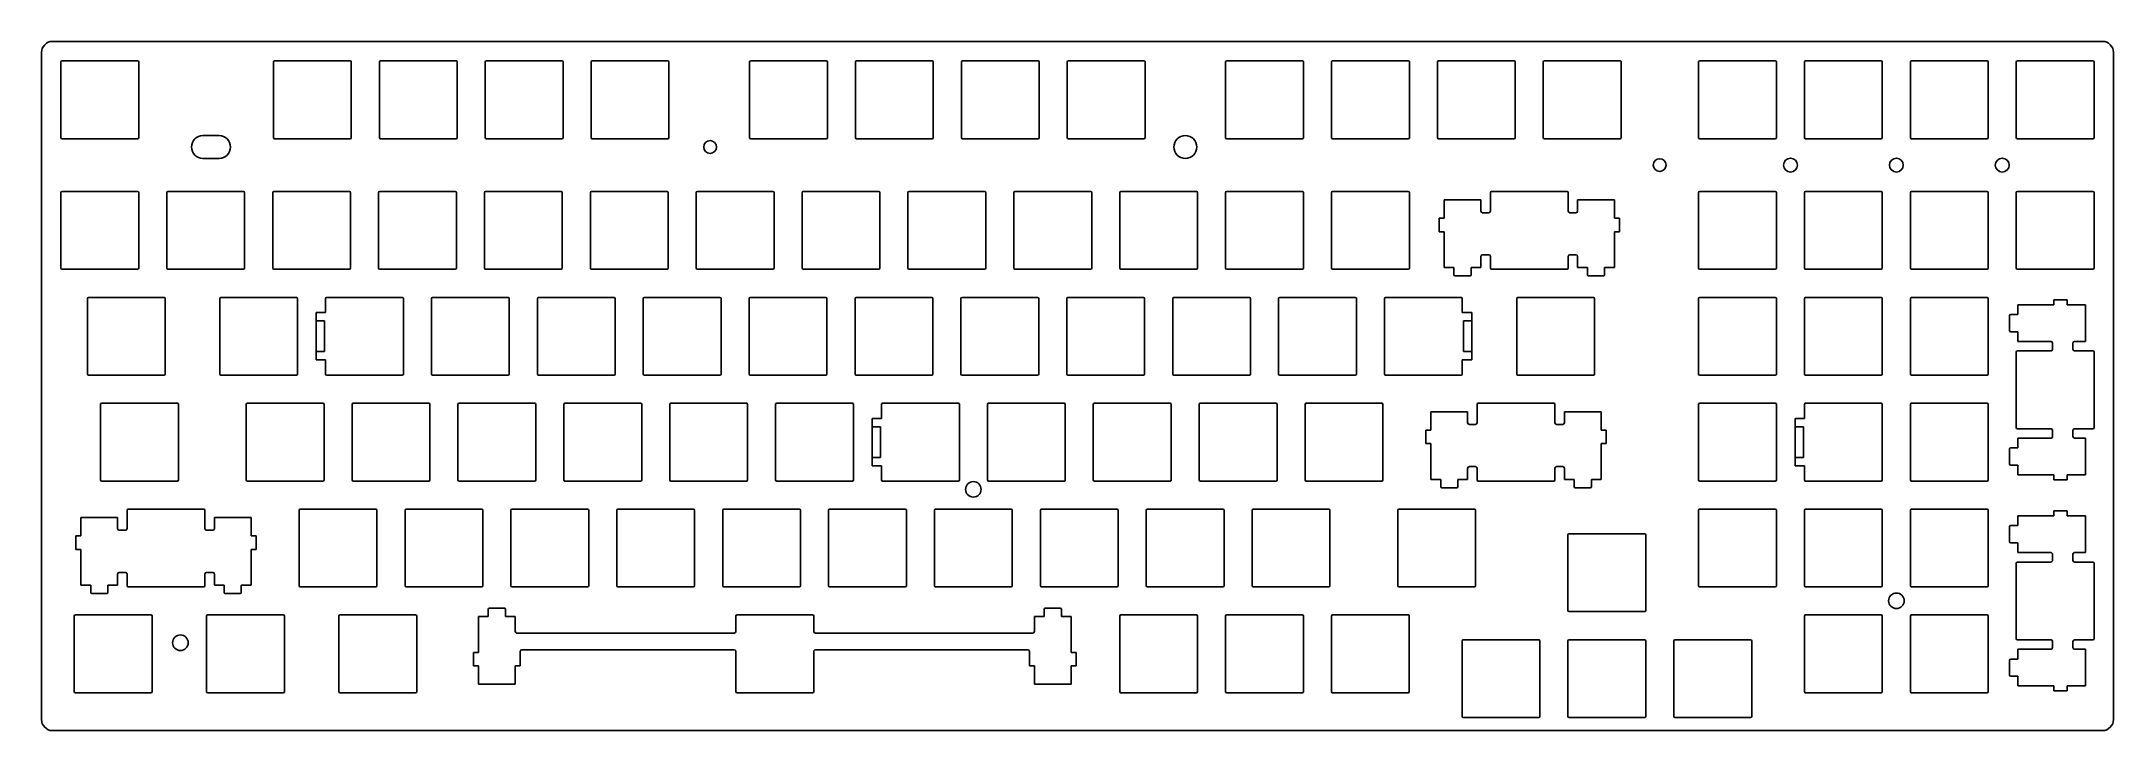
# Model space of a CAD drawing. Header units: millimetres. Extents: x 513 to 886, y 121 to 245.
import ezdxf

# ---------------------------------------------------------------- set-up
doc = ezdxf.new("R2010")
doc.units = ezdxf.units.MM

msp = doc.modelspace()

# ---------------------------------------------------------------- linework, layer by layer
at = {"color": 7, "linetype": 'Continuous'}
for p, q in [((513.24, 122.99), (513.24, 242.99)), ((884.03, 244.99), (515.24, 244.99)), ((886.03, 122.99), (886.03, 242.99)), ((516.74, 227.69), (516.74, 241.29)), ((516.94, 241.49), (530.54, 241.49)), ((530.74, 241.29), (530.74, 227.69)), ((554.99, 227.69), (554.99, 241.29)), ((555.19, 241.49), (568.79, 241.49)), ((568.99, 241.29), (568.99, 227.69)), ((574.04, 227.69), (574.04, 241.29)), ((574.24, 241.49), (587.84, 241.49)), ((588.04, 241.29), (588.04, 227.69)), ((593.09, 227.69), (593.09, 241.29)), ((593.29, 241.49), (606.89, 241.49)), ((607.09, 241.29), (607.09, 227.69)), ((612.14, 227.69), (612.14, 241.29)), ((612.34, 241.49), (625.94, 241.49)), ((626.14, 241.29), (626.14, 227.69)), ((640.64, 227.69), (640.64, 241.29)), ((640.84, 241.49), (654.44, 241.49)), ((654.64, 241.29), (654.64, 227.69)), ((659.69, 227.69), (659.69, 241.29)), ((659.89, 241.49), (673.49, 241.49)), ((673.69, 241.29), (673.69, 227.69)), ((678.74, 227.69), (678.74, 241.29)), ((678.94, 241.49), (692.54, 241.49)), ((692.74, 241.29), (692.74, 227.69)), ((697.79, 227.69), (697.79, 241.29)), ((697.99, 241.49), (711.59, 241.49)), ((711.79, 241.29), (711.79, 227.69)), ((726.29, 227.69), (726.29, 241.29)), ((726.49, 241.49), (740.09, 241.49)), ((740.29, 241.29), (740.29, 227.69)), ((745.34, 227.69), (745.34, 241.29)), ((745.54, 241.49), (759.14, 241.49)), ((759.34, 241.29), (759.34, 227.69)), ((764.39, 227.69), (764.39, 241.29)), ((764.59, 241.49), (778.19, 241.49)), ((778.39, 241.29), (778.39, 227.69)), ((783.44, 227.69), (783.44, 241.29)), ((783.64, 241.49), (797.24, 241.49)), ((797.44, 241.29), (797.44, 227.69)), ((811.38, 227.69), (811.38, 241.29)), ((811.58, 241.49), (825.18, 241.49)), ((825.38, 241.29), (825.38, 227.69)), ((830.43, 227.69), (830.43, 241.29)), ((830.63, 241.49), (844.23, 241.49)), ((844.43, 241.29), (844.43, 227.69)), ((849.48, 227.69), (849.48, 241.29)), ((849.68, 241.49), (863.28, 241.49)), ((863.48, 241.29), (863.48, 227.69)), ((868.53, 227.69), (868.53, 241.29)), ((868.73, 241.49), (882.33, 241.49)), ((882.53, 241.29), (882.53, 227.69)), ((530.54, 227.49), (516.94, 227.49)), ((542.29, 228.04), (545.19, 228.04)), ((568.79, 227.49), (555.19, 227.49)), ((587.84, 227.49), (574.24, 227.49)), ((606.89, 227.49), (593.29, 227.49)), ((625.94, 227.49), (612.34, 227.49)), ((654.44, 227.49), (640.84, 227.49)), ((673.49, 227.49), (659.89, 227.49)), ((692.54, 227.49), (678.94, 227.49)), ((711.59, 227.49), (697.99, 227.49)), ((740.09, 227.49), (726.49, 227.49)), ((759.14, 227.49), (745.54, 227.49)), ((778.19, 227.49), (764.59, 227.49)), ((797.24, 227.49), (783.64, 227.49)), ((825.18, 227.49), (811.58, 227.49)), ((844.23, 227.49), (830.63, 227.49)), ((863.28, 227.49), (849.68, 227.49)), ((882.33, 227.49), (868.73, 227.49)), ((545.19, 223.94), (542.29, 223.94)), ((516.74, 204.19), (516.74, 217.79)), ((516.94, 217.99), (530.54, 217.99)), ((530.74, 217.79), (530.74, 204.19)), ((535.79, 204.19), (535.79, 217.79)), ((535.99, 217.99), (549.59, 217.99)), ((549.79, 217.79), (549.79, 204.19)), ((554.84, 204.19), (554.84, 217.79)), ((555.04, 217.99), (568.64, 217.99)), ((568.84, 217.79), (568.84, 204.19)), ((573.89, 204.19), (573.89, 217.79)), ((574.09, 217.99), (587.69, 217.99)), ((587.89, 217.79), (587.89, 204.19)), ((592.94, 204.19), (592.94, 217.79)), ((593.14, 217.99), (606.74, 217.99)), ((606.94, 217.79), (606.94, 204.19)), ((611.99, 204.19), (611.99, 217.79)), ((612.19, 217.99), (625.79, 217.99)), ((625.99, 217.79), (625.99, 204.19)), ((631.04, 204.19), (631.04, 217.79)), ((631.24, 217.99), (644.84, 217.99)), ((645.04, 217.79), (645.04, 204.19)), ((650.09, 204.19), (650.09, 217.79)), ((650.29, 217.99), (663.89, 217.99)), ((664.09, 217.79), (664.09, 204.19)), ((669.14, 204.19), (669.14, 217.79)), ((669.34, 217.99), (682.94, 217.99)), ((683.14, 217.79), (683.14, 204.19)), ((688.19, 204.19), (688.19, 217.79)), ((688.39, 217.99), (701.99, 217.99)), ((702.19, 217.79), (702.19, 204.19)), ((707.24, 204.19), (707.24, 217.79)), ((707.44, 217.99), (721.04, 217.99)), ((721.24, 217.79), (721.24, 204.19)), ((726.29, 204.19), (726.29, 217.79)), ((726.49, 217.99), (740.09, 217.99)), ((740.29, 217.79), (740.29, 204.19)), ((745.34, 204.19), (745.34, 217.79)), ((745.54, 217.99), (759.14, 217.99)), ((759.34, 217.79), (759.34, 204.19)), ((765.62, 216.47), (772.22, 216.47)), ((765.62, 213.16), (765.62, 216.47)), ((772.22, 216.47), (772.22, 214.47)), ((773.92, 214.47), (773.92, 217.79)), ((774.12, 217.99), (787.72, 217.99)), ((787.92, 217.79), (787.92, 214.47)), ((789.62, 216.47), (796.22, 216.47)), ((789.62, 214.47), (789.62, 216.47)), ((796.22, 216.47), (796.22, 213.16)), ((811.38, 204.19), (811.38, 217.79)), ((811.58, 217.99), (825.18, 217.99)), ((825.38, 217.79), (825.38, 204.19)), ((830.43, 204.19), (830.43, 217.79)), ((830.63, 217.99), (844.23, 217.99)), ((844.43, 217.79), (844.43, 204.19)), ((849.48, 204.19), (849.48, 217.79)), ((849.68, 217.99), (863.28, 217.99)), ((863.48, 217.79), (863.48, 204.19)), ((868.53, 204.19), (868.53, 217.79)), ((868.73, 217.99), (882.33, 217.99)), ((882.53, 217.79), (882.53, 204.19)), ((764.72, 213.16), (765.62, 213.16)), ((764.72, 210.74), (764.72, 213.16)), ((772.52, 214.17), (773.62, 214.17)), ((788.22, 214.17), (789.32, 214.17)), ((796.22, 213.16), (797.12, 213.16)), ((797.12, 213.16), (797.12, 210.74)), ((765.62, 210.74), (764.72, 210.74)), ((765.62, 204.29), (765.62, 210.74)), ((797.12, 210.74), (796.22, 210.74)), ((796.22, 210.74), (796.22, 204.29)), ((772.22, 206.29), (772.22, 204.29)), ((773.62, 206.59), (772.52, 206.59)), ((773.92, 204.19), (773.92, 206.29)), ((787.92, 206.29), (787.92, 204.19)), ((789.32, 206.59), (788.22, 206.59)), ((789.62, 204.29), (789.62, 206.29)), ((530.54, 203.99), (516.94, 203.99)), ((549.59, 203.99), (535.99, 203.99)), ((568.64, 203.99), (555.04, 203.99)), ((587.69, 203.99), (574.09, 203.99)), ((606.74, 203.99), (593.14, 203.99)), ((625.79, 203.99), (612.19, 203.99)), ((644.84, 203.99), (631.24, 203.99)), ((663.89, 203.99), (650.29, 203.99)), ((682.94, 203.99), (669.34, 203.99)), ((701.99, 203.99), (688.39, 203.99)), ((721.04, 203.99), (707.44, 203.99)), ((740.09, 203.99), (726.49, 203.99)), ((759.14, 203.99), (745.54, 203.99)), ((767.37, 204.29), (765.62, 204.29)), ((767.37, 202.99), (767.37, 204.29)), ((770.27, 202.79), (767.57, 202.79)), ((772.22, 204.29), (770.47, 204.29)), ((770.47, 204.29), (770.47, 202.99)), ((787.72, 203.99), (774.12, 203.99)), ((791.37, 204.29), (789.62, 204.29)), ((791.37, 202.99), (791.37, 204.29)), ((794.27, 202.79), (791.57, 202.79)), ((796.22, 204.29), (794.47, 204.29)), ((794.47, 204.29), (794.47, 202.99)), ((825.18, 203.99), (811.58, 203.99)), ((844.23, 203.99), (830.63, 203.99)), ((863.28, 203.99), (849.68, 203.99)), ((882.33, 203.99), (868.73, 203.99)), ((521.5, 185.14), (521.5, 198.74)), ((521.7, 198.94), (535.3, 198.94)), ((535.5, 198.74), (535.5, 185.14)), ((545.31, 185.14), (545.31, 198.74)), ((545.51, 198.94), (559.11, 198.94)), ((559.31, 198.74), (559.31, 185.14)), ((564.36, 196.19), (564.36, 198.74)), ((564.56, 198.94), (578.16, 198.94)), ((578.36, 198.74), (578.36, 185.14)), ((583.41, 185.14), (583.41, 198.74)), ((583.61, 198.94), (597.21, 198.94)), ((597.41, 198.74), (597.41, 185.14)), ((602.46, 185.14), (602.46, 198.74)), ((602.66, 198.94), (616.26, 198.94)), ((616.46, 198.74), (616.46, 185.14)), ((621.51, 185.14), (621.51, 198.74)), ((621.71, 198.94), (635.31, 198.94)), ((635.51, 198.74), (635.51, 185.14)), ((640.56, 185.14), (640.56, 198.74)), ((640.76, 198.94), (654.36, 198.94)), ((654.56, 198.74), (654.56, 185.14)), ((659.61, 185.14), (659.61, 198.74)), ((659.81, 198.94), (673.41, 198.94)), ((673.61, 198.74), (673.61, 185.14)), ((678.66, 185.14), (678.66, 198.74)), ((678.86, 198.94), (692.46, 198.94)), ((692.66, 198.74), (692.66, 185.14)), ((697.71, 185.14), (697.71, 198.74)), ((697.91, 198.94), (711.51, 198.94)), ((711.71, 198.74), (711.71, 185.14)), ((716.76, 185.14), (716.76, 198.74)), ((716.96, 198.94), (730.56, 198.94)), ((730.76, 198.74), (730.76, 185.14)), ((735.81, 185.14), (735.81, 198.74)), ((736.01, 198.94), (749.61, 198.94)), ((749.81, 198.74), (749.81, 185.14)), ((754.86, 185.14), (754.86, 198.74)), ((755.06, 198.94), (768.66, 198.94)), ((768.86, 198.74), (768.86, 196.19)), ((778.67, 185.14), (778.67, 198.74)), ((778.87, 198.94), (792.47, 198.94)), ((792.67, 198.74), (792.67, 185.14)), ((811.38, 185.14), (811.38, 198.74)), ((811.58, 198.94), (825.18, 198.94)), ((825.38, 198.74), (825.38, 185.14)), ((830.43, 185.14), (830.43, 198.74)), ((830.63, 198.94), (844.23, 198.94)), ((844.43, 198.74), (844.43, 185.14)), ((849.48, 185.14), (849.48, 198.74)), ((849.68, 198.94), (863.28, 198.94)), ((863.48, 198.74), (863.48, 185.14)), ((868.83, 197.61), (875.28, 197.61)), ((868.83, 195.86), (868.83, 197.61)), ((875.28, 198.51), (877.7, 198.51)), ((875.28, 197.61), (875.28, 198.51)), ((877.7, 198.51), (877.7, 197.61)), ((877.7, 197.61), (881.01, 197.61)), ((881.01, 197.61), (881.01, 191.01)), ((562.66, 187.69), (562.66, 196.19)), ((562.66, 196.19), (564.36, 196.19)), ((564.16, 194.69), (562.66, 194.69)), ((564.16, 194.69), (564.16, 189.19)), ((768.86, 196.19), (770.56, 196.19)), ((770.56, 194.69), (769.06, 194.69)), ((769.06, 189.19), (769.06, 194.69)), ((770.56, 196.19), (770.56, 187.69)), ((867.33, 192.96), (867.33, 195.66)), ((867.53, 195.86), (868.83, 195.86)), ((868.83, 192.76), (867.53, 192.76)), ((868.83, 191.01), (868.83, 192.76)), ((868.83, 191.01), (874.78, 191.01)), ((875.03, 190.76), (875.03, 189.56)), ((878.71, 190.71), (878.71, 189.61)), ((881.01, 191.01), (879.01, 191.01)), ((562.66, 189.19), (564.16, 189.19)), ((564.36, 187.69), (562.66, 187.69)), ((564.36, 185.14), (564.36, 187.69)), ((770.56, 187.69), (768.86, 187.69)), ((768.86, 187.69), (768.86, 185.14)), ((769.06, 189.19), (770.56, 189.19)), ((868.53, 175.51), (868.53, 189.11)), ((874.78, 189.31), (868.73, 189.31)), ((879.01, 189.31), (882.33, 189.31)), ((882.53, 189.11), (882.53, 175.51)), ((535.3, 184.94), (521.7, 184.94)), ((559.11, 184.94), (545.51, 184.94)), ((578.16, 184.94), (564.56, 184.94)), ((597.21, 184.94), (583.61, 184.94)), ((616.26, 184.94), (602.66, 184.94)), ((635.31, 184.94), (621.71, 184.94)), ((654.36, 184.94), (640.76, 184.94)), ((673.41, 184.94), (659.81, 184.94)), ((692.46, 184.94), (678.86, 184.94)), ((711.51, 184.94), (697.91, 184.94)), ((730.56, 184.94), (716.96, 184.94)), ((749.61, 184.94), (736.01, 184.94)), ((768.66, 184.94), (755.06, 184.94)), ((792.47, 184.94), (778.87, 184.94)), ((825.18, 184.94), (811.58, 184.94)), ((844.23, 184.94), (830.63, 184.94)), ((863.28, 184.94), (849.68, 184.94)), ((523.89, 166.09), (523.89, 179.69)), ((524.09, 179.89), (537.69, 179.89)), ((537.89, 179.69), (537.89, 166.09)), ((550.08, 166.09), (550.08, 179.69)), ((550.28, 179.89), (563.88, 179.89)), ((564.08, 179.69), (564.08, 166.09)), ((569.13, 166.09), (569.13, 179.69)), ((569.33, 179.89), (582.93, 179.89)), ((583.13, 179.69), (583.13, 166.09)), ((588.18, 166.09), (588.18, 179.69)), ((588.38, 179.89), (601.98, 179.89)), ((602.18, 179.69), (602.18, 166.09)), ((607.23, 166.09), (607.23, 179.69)), ((607.43, 179.89), (621.03, 179.89)), ((621.23, 179.69), (621.23, 166.09)), ((626.28, 166.09), (626.28, 179.69)), ((626.48, 179.89), (640.08, 179.89)), ((640.28, 179.69), (640.28, 166.09)), ((645.33, 166.09), (645.33, 179.69)), ((645.53, 179.89), (659.13, 179.89)), ((659.33, 179.69), (659.33, 166.09)), ((664.38, 177.14), (664.38, 179.69)), ((664.58, 179.89), (678.18, 179.89)), ((678.38, 179.69), (678.38, 166.09)), ((683.43, 166.09), (683.43, 179.69)), ((683.63, 179.89), (697.23, 179.89)), ((697.43, 179.69), (697.43, 166.09)), ((702.48, 166.09), (702.48, 179.69)), ((702.68, 179.89), (716.28, 179.89)), ((716.48, 179.69), (716.48, 166.09)), ((721.53, 166.09), (721.53, 179.69)), ((721.73, 179.89), (735.33, 179.89)), ((735.53, 179.69), (735.53, 166.09)), ((740.58, 166.09), (740.58, 179.69)), ((740.78, 179.89), (754.38, 179.89)), ((754.58, 179.69), (754.58, 166.09)), ((771.53, 176.37), (771.53, 179.69)), ((771.73, 179.89), (785.33, 179.89)), ((785.53, 179.69), (785.53, 176.37)), ((811.38, 166.09), (811.38, 179.69)), ((811.58, 179.89), (825.18, 179.89)), ((825.38, 179.69), (825.38, 166.09)), ((830.43, 177.14), (830.43, 179.69)), ((830.63, 179.89), (844.23, 179.89)), ((844.43, 179.69), (844.43, 166.09)), ((849.48, 166.09), (849.48, 179.69)), ((849.68, 179.89), (863.28, 179.89)), ((863.48, 179.69), (863.48, 166.09)), ((662.68, 168.64), (662.68, 177.14)), ((662.68, 177.14), (664.38, 177.14)), ((664.18, 175.64), (662.68, 175.64)), ((664.18, 175.64), (664.18, 170.14)), ((763.23, 178.37), (769.83, 178.37)), ((763.23, 175.06), (763.23, 178.37)), ((769.83, 178.37), (769.83, 176.37)), ((770.13, 176.07), (771.23, 176.07)), ((785.83, 176.07), (786.93, 176.07)), ((787.23, 178.37), (793.83, 178.37)), ((787.23, 176.37), (787.23, 178.37)), ((793.83, 178.37), (793.83, 175.06)), ((828.73, 177.14), (830.43, 177.14)), ((828.73, 168.64), (828.73, 177.14)), ((830.23, 175.64), (828.73, 175.64)), ((830.23, 175.64), (830.23, 170.14)), ((868.73, 175.31), (874.78, 175.31)), ((882.33, 175.31), (879.01, 175.31)), ((762.33, 175.06), (763.23, 175.06)), ((762.33, 172.64), (762.33, 175.06)), ((763.23, 172.64), (762.33, 172.64)), ((763.23, 166.19), (763.23, 172.64)), ((793.83, 175.06), (794.73, 175.06)), ((794.73, 172.64), (793.83, 172.64)), ((793.83, 172.64), (793.83, 166.19)), ((794.73, 175.06), (794.73, 172.64)), ((867.33, 168.96), (867.33, 171.66)), ((867.53, 171.86), (868.83, 171.86)), ((874.78, 173.61), (868.83, 173.61)), ((868.83, 171.86), (868.83, 173.61)), ((875.03, 175.06), (875.03, 173.86)), ((878.71, 175.01), (878.71, 173.91)), ((879.01, 173.61), (881.01, 173.61)), ((881.01, 173.61), (881.01, 167.01)), ((662.68, 170.14), (664.18, 170.14)), ((664.38, 168.64), (662.68, 168.64)), ((664.38, 166.09), (664.38, 168.64)), ((769.83, 168.19), (769.83, 166.19)), ((771.23, 168.49), (770.13, 168.49)), ((771.53, 166.09), (771.53, 168.19)), ((785.53, 168.19), (785.53, 166.09)), ((786.93, 168.49), (785.83, 168.49)), ((787.23, 166.19), (787.23, 168.19)), ((828.73, 170.14), (830.23, 170.14)), ((830.43, 168.64), (828.73, 168.64)), ((830.43, 166.09), (830.43, 168.64)), ((868.83, 168.76), (867.53, 168.76)), ((868.83, 167.01), (868.83, 168.76)), ((537.69, 165.89), (524.09, 165.89)), ((563.88, 165.89), (550.28, 165.89)), ((582.93, 165.89), (569.33, 165.89)), ((601.98, 165.89), (588.38, 165.89)), ((621.03, 165.89), (607.43, 165.89)), ((640.08, 165.89), (626.48, 165.89)), ((659.13, 165.89), (645.53, 165.89)), ((678.18, 165.89), (664.58, 165.89)), ((697.23, 165.89), (683.63, 165.89)), ((716.28, 165.89), (702.68, 165.89)), ((735.33, 165.89), (721.73, 165.89)), ((754.38, 165.89), (740.78, 165.89)), ((764.98, 166.19), (763.23, 166.19)), ((764.98, 164.89), (764.98, 166.19)), ((767.88, 164.69), (765.18, 164.69)), ((769.83, 166.19), (768.08, 166.19)), ((768.08, 166.19), (768.08, 164.89)), ((785.33, 165.89), (771.73, 165.89)), ((788.98, 166.19), (787.23, 166.19)), ((788.98, 164.89), (788.98, 166.19)), ((791.88, 164.69), (789.18, 164.69)), ((793.83, 166.19), (792.08, 166.19)), ((792.08, 166.19), (792.08, 164.89)), ((825.18, 165.89), (811.58, 165.89)), ((844.23, 165.89), (830.63, 165.89)), ((863.28, 165.89), (849.68, 165.89)), ((875.28, 167.01), (868.83, 167.01)), ((875.28, 166.11), (875.28, 167.01)), ((877.7, 166.11), (875.28, 166.11)), ((881.01, 167.01), (877.7, 167.01)), ((877.7, 167.01), (877.7, 166.11)), ((528.65, 157.32), (528.65, 160.64)), ((528.85, 160.84), (542.45, 160.84)), ((542.65, 160.64), (542.65, 157.32)), ((559.6, 147.04), (559.6, 160.64)), ((559.8, 160.84), (573.4, 160.84)), ((573.6, 160.64), (573.6, 147.04)), ((578.65, 147.04), (578.65, 160.64)), ((578.85, 160.84), (592.45, 160.84)), ((592.65, 160.64), (592.65, 147.04)), ((597.7, 147.04), (597.7, 160.64)), ((597.9, 160.84), (611.5, 160.84)), ((611.7, 160.64), (611.7, 147.04)), ((616.75, 147.04), (616.75, 160.64)), ((616.95, 160.84), (630.55, 160.84)), ((630.75, 160.64), (630.75, 147.04)), ((635.8, 147.04), (635.8, 160.64)), ((636, 160.84), (649.6, 160.84)), ((649.8, 160.64), (649.8, 147.04)), ((654.85, 147.04), (654.85, 160.64)), ((655.05, 160.84), (668.65, 160.84)), ((668.85, 160.64), (668.85, 147.04)), ((673.9, 147.04), (673.9, 160.64)), ((674.1, 160.84), (687.7, 160.84)), ((687.9, 160.64), (687.9, 147.04)), ((692.95, 147.04), (692.95, 160.64)), ((693.15, 160.84), (706.75, 160.84)), ((706.95, 160.64), (706.95, 147.04)), ((712, 147.04), (712, 160.64)), ((712.2, 160.84), (725.8, 160.84)), ((726, 160.64), (726, 147.04)), ((731.05, 147.04), (731.05, 160.64)), ((731.25, 160.84), (744.85, 160.84)), ((745.05, 160.64), (745.05, 147.04)), ((757.24, 147.04), (757.24, 160.64)), ((757.44, 160.84), (771.04, 160.84)), ((771.24, 160.64), (771.24, 147.04)), ((811.38, 147.04), (811.38, 160.64)), ((811.58, 160.84), (825.18, 160.84)), ((825.38, 160.64), (825.38, 147.04)), ((830.43, 147.04), (830.43, 160.64)), ((830.63, 160.84), (844.23, 160.84)), ((844.43, 160.64), (844.43, 147.04)), ((849.48, 147.04), (849.48, 160.64)), ((849.68, 160.84), (863.28, 160.84)), ((863.48, 160.64), (863.48, 147.04)), ((875.28, 160.51), (877.7, 160.51)), ((875.28, 159.61), (875.28, 160.51)), ((877.7, 160.51), (877.7, 159.61)), ((520.35, 156.01), (520.35, 159.32)), ((520.35, 159.32), (526.95, 159.32)), ((526.95, 159.32), (526.95, 157.32)), ((527.25, 157.02), (528.35, 157.02)), ((542.95, 157.02), (544.05, 157.02)), ((544.35, 157.32), (544.35, 159.32)), ((544.35, 159.32), (550.95, 159.32)), ((550.95, 159.32), (550.95, 156.01)), ((867.33, 154.96), (867.33, 157.66)), ((867.53, 157.86), (868.83, 157.86)), ((868.83, 159.61), (875.28, 159.61)), ((868.83, 157.86), (868.83, 159.61)), ((877.7, 159.61), (881.01, 159.61)), ((881.01, 159.61), (881.01, 153.01)), ((519.45, 153.59), (519.45, 156.01)), ((519.45, 156.01), (520.35, 156.01)), ((520.35, 153.59), (519.45, 153.59)), ((520.35, 147.14), (520.35, 153.59)), ((550.95, 156.01), (551.85, 156.01)), ((550.95, 153.59), (550.95, 147.14)), ((551.85, 153.59), (550.95, 153.59)), ((551.85, 156.01), (551.85, 153.59)), ((787.88, 142.59), (787.88, 156.19)), ((788.08, 156.39), (801.68, 156.39)), ((801.88, 156.19), (801.88, 142.59)), ((868.83, 154.76), (867.53, 154.76)), ((868.83, 153.01), (868.83, 154.76)), ((868.83, 153.01), (874.78, 153.01)), ((881.01, 153.01), (879.01, 153.01)), ((526.95, 149.14), (526.95, 147.14)), ((528.35, 149.44), (527.25, 149.44)), ((528.65, 147.04), (528.65, 149.14)), ((542.65, 149.14), (542.65, 147.04)), ((544.05, 149.44), (542.95, 149.44)), ((544.35, 147.14), (544.35, 149.14)), ((868.53, 137.51), (868.53, 151.11)), ((874.78, 151.31), (868.73, 151.31)), ((875.03, 152.76), (875.03, 151.56)), ((878.71, 152.71), (878.71, 151.61)), ((879.01, 151.31), (882.33, 151.31)), ((882.53, 151.11), (882.53, 137.51)), ((522.1, 147.14), (520.35, 147.14)), ((522.1, 145.84), (522.1, 147.14)), ((525, 145.64), (522.3, 145.64)), ((525.2, 147.14), (525.2, 145.84)), ((526.95, 147.14), (525.2, 147.14)), ((542.45, 146.84), (528.85, 146.84)), ((546.1, 147.14), (544.35, 147.14)), ((546.1, 145.84), (546.1, 147.14)), ((549, 145.64), (546.3, 145.64)), ((549.2, 147.14), (549.2, 145.84)), ((550.95, 147.14), (549.2, 147.14)), ((573.4, 146.84), (559.8, 146.84)), ((592.45, 146.84), (578.85, 146.84)), ((611.5, 146.84), (597.9, 146.84)), ((630.55, 146.84), (616.95, 146.84)), ((649.6, 146.84), (636, 146.84)), ((668.65, 146.84), (655.05, 146.84)), ((687.7, 146.84), (674.1, 146.84)), ((706.75, 146.84), (693.15, 146.84)), ((725.8, 146.84), (712.2, 146.84)), ((744.85, 146.84), (731.25, 146.84)), ((771.04, 146.84), (757.44, 146.84)), ((825.18, 146.84), (811.58, 146.84)), ((844.23, 146.84), (830.63, 146.84)), ((863.28, 146.84), (849.68, 146.84)), ((519.34, 141.79), (532.94, 141.79)), ((543.15, 141.79), (556.75, 141.79)), ((566.96, 141.79), (580.56, 141.79)), ((593.63, 141.49), (593.63, 142.79)), ((593.83, 142.99), (596.53, 142.99)), ((596.73, 142.79), (596.73, 141.49)), ((638.38, 141.79), (651.98, 141.79)), ((693.63, 141.49), (693.63, 142.79)), ((693.83, 142.99), (696.53, 142.99)), ((696.73, 142.79), (696.73, 141.49)), ((707.43, 141.79), (721.03, 141.79)), ((726.48, 141.79), (740.08, 141.79)), ((745.53, 141.79), (759.13, 141.79)), ((801.68, 142.39), (788.08, 142.39)), ((830.63, 141.79), (844.23, 141.79)), ((849.68, 141.79), (863.28, 141.79)), ((519.14, 127.99), (519.14, 141.59)), ((533.14, 141.59), (533.14, 127.99)), ((542.95, 127.99), (542.95, 141.59)), ((556.95, 141.59), (556.95, 127.99)), ((566.76, 127.99), (566.76, 141.59)), ((580.76, 141.59), (580.76, 127.99)), ((591.88, 135.04), (591.88, 141.49)), ((591.88, 141.49), (593.63, 141.49)), ((596.73, 141.49), (598.48, 141.49)), ((598.48, 141.49), (598.48, 138.84)), ((598.78, 138.54), (637.88, 138.54)), ((638.18, 138.84), (638.18, 141.59)), ((652.18, 141.59), (652.18, 138.84)), ((652.48, 138.54), (691.58, 138.54)), ((691.88, 141.49), (693.63, 141.49)), ((691.88, 138.84), (691.88, 141.49)), ((696.73, 141.49), (698.48, 141.49)), ((698.48, 141.49), (698.48, 135.04)), ((707.23, 127.99), (707.23, 141.59)), ((721.23, 141.59), (721.23, 127.99)), ((726.28, 127.99), (726.28, 141.59)), ((740.28, 141.59), (740.28, 127.99)), ((745.33, 127.99), (745.33, 141.59)), ((759.33, 141.59), (759.33, 127.99)), ((830.43, 127.99), (830.43, 141.59)), ((844.43, 141.59), (844.43, 127.99)), ((849.48, 127.99), (849.48, 141.59)), ((863.48, 141.59), (863.48, 127.99)), ((590.98, 132.62), (590.98, 135.04)), ((590.98, 135.04), (591.88, 135.04)), ((599.38, 135.24), (599.38, 132.62)), ((637.88, 135.54), (599.68, 135.54)), ((638.18, 127.99), (638.18, 135.24)), ((652.18, 135.24), (652.18, 127.99)), ((690.68, 135.54), (652.48, 135.54)), ((690.98, 132.62), (690.98, 135.24)), ((698.48, 135.04), (699.38, 135.04)), ((699.38, 135.04), (699.38, 132.62)), ((768.83, 123.54), (768.83, 137.14)), ((769.03, 137.34), (782.63, 137.34)), ((782.83, 137.14), (782.83, 123.54)), ((787.88, 123.54), (787.88, 137.14)), ((788.08, 137.34), (801.68, 137.34)), ((801.88, 137.14), (801.88, 123.54)), ((806.93, 123.54), (806.93, 137.14)), ((807.13, 137.34), (820.73, 137.34)), ((820.93, 137.14), (820.93, 123.54)), ((868.73, 137.31), (874.78, 137.31)), ((874.78, 135.61), (868.83, 135.61)), ((868.83, 133.86), (868.83, 135.61)), ((875.03, 137.06), (875.03, 135.86)), ((878.71, 137.01), (878.71, 135.91)), ((882.33, 137.31), (879.01, 137.31)), ((879.01, 135.61), (881.01, 135.61)), ((881.01, 135.61), (881.01, 129.01)), ((591.88, 132.62), (590.98, 132.62)), ((591.88, 129.31), (591.88, 132.62)), ((598.48, 132.62), (598.48, 129.31)), ((599.38, 132.62), (598.48, 132.62)), ((691.88, 132.62), (690.98, 132.62)), ((691.88, 129.31), (691.88, 132.62)), ((699.38, 132.62), (698.48, 132.62)), ((698.48, 132.62), (698.48, 129.31)), ((867.33, 130.96), (867.33, 133.66)), ((867.53, 133.86), (868.83, 133.86)), ((868.83, 130.76), (867.53, 130.76)), ((868.83, 129.01), (868.83, 130.76)), ((532.94, 127.79), (519.34, 127.79)), ((556.75, 127.79), (543.15, 127.79)), ((580.56, 127.79), (566.96, 127.79)), ((598.48, 129.31), (591.88, 129.31)), ((651.98, 127.79), (638.38, 127.79)), ((698.48, 129.31), (691.88, 129.31)), ((721.03, 127.79), (707.43, 127.79)), ((740.08, 127.79), (726.48, 127.79)), ((759.13, 127.79), (745.53, 127.79)), ((844.23, 127.79), (830.63, 127.79)), ((863.28, 127.79), (849.68, 127.79)), ((875.28, 129.01), (868.83, 129.01)), ((875.28, 128.11), (875.28, 129.01)), ((877.7, 128.11), (875.28, 128.11)), ((881.01, 129.01), (877.7, 129.01)), ((877.7, 129.01), (877.7, 128.11)), ((782.63, 123.34), (769.03, 123.34)), ((801.68, 123.34), (788.08, 123.34)), ((820.73, 123.34), (807.13, 123.34)), ((515.24, 120.99), (884.03, 120.99))]:
    msp.add_line(p, q, dxfattribs=at)
for centre, radius in [((719.04, 225.99), 2.05), ((633.54, 225.99), 1.15), ((804.38, 222.74), 1.15), ((827.91, 222.74), 1.25), ((846.96, 222.74), 1.25), ((866.01, 222.74), 1.25), ((680.9, 164.39), 1.4), ((846.96, 144.34), 1.4), ((538.24, 136.79), 1.4)]:
    msp.add_circle(centre, radius, dxfattribs=at)
for centre, radius, start, end in [((515.24, 242.99), 2, 90, 180), ((884.03, 242.99), 2, 0, 90), ((516.94, 241.29), 0.2, 90, 180), ((530.54, 241.29), 0.2, 0, 90), ((555.19, 241.29), 0.2, 90, 180), ((568.79, 241.29), 0.2, 0, 90), ((574.24, 241.29), 0.2, 90, 180), ((587.84, 241.29), 0.2, 0, 90), ((593.29, 241.29), 0.2, 90, 180), ((606.89, 241.29), 0.2, 0, 90), ((612.34, 241.29), 0.2, 90, 180), ((625.94, 241.29), 0.2, 0, 90), ((640.84, 241.29), 0.2, 90, 180), ((654.44, 241.29), 0.2, 0, 90), ((659.89, 241.29), 0.2, 90, 180), ((673.49, 241.29), 0.2, 0, 90), ((678.94, 241.29), 0.2, 90, 180), ((692.54, 241.29), 0.2, 0, 90), ((697.99, 241.29), 0.2, 90, 180), ((711.59, 241.29), 0.2, 0, 90), ((726.49, 241.29), 0.2, 90, 180), ((740.09, 241.29), 0.2, 0, 90), ((745.54, 241.29), 0.2, 90, 180), ((759.14, 241.29), 0.2, 0, 90), ((764.59, 241.29), 0.2, 90, 180), ((778.19, 241.29), 0.2, 0, 90), ((783.64, 241.29), 0.2, 90, 180), ((797.24, 241.29), 0.2, 0, 90), ((811.58, 241.29), 0.2, 90, 180), ((825.18, 241.29), 0.2, 0, 90), ((830.63, 241.29), 0.2, 90, 180), ((844.23, 241.29), 0.2, 0, 90), ((849.68, 241.29), 0.2, 90, 180), ((863.28, 241.29), 0.2, 0, 90), ((868.73, 241.29), 0.2, 90, 180), ((882.33, 241.29), 0.2, 0, 90), ((516.94, 227.69), 0.2, 180, 270), ((530.54, 227.69), 0.2, 270, 0), ((542.29, 225.99), 2.05, 90, 270), ((545.19, 225.99), 2.05, 270, 90), ((555.19, 227.69), 0.2, 180, 270), ((568.79, 227.69), 0.2, 270, 0), ((574.24, 227.69), 0.2, 180, 270), ((587.84, 227.69), 0.2, 270, 0), ((593.29, 227.69), 0.2, 180, 270), ((606.89, 227.69), 0.2, 270, 0), ((612.34, 227.69), 0.2, 180, 270), ((625.94, 227.69), 0.2, 270, 0), ((640.84, 227.69), 0.2, 180, 270), ((654.44, 227.69), 0.2, 270, 0), ((659.89, 227.69), 0.2, 180, 270), ((673.49, 227.69), 0.2, 270, 0), ((678.94, 227.69), 0.2, 180, 270), ((692.54, 227.69), 0.2, 270, 0), ((697.99, 227.69), 0.2, 180, 270), ((711.59, 227.69), 0.2, 270, 0), ((726.49, 227.69), 0.2, 180, 270), ((740.09, 227.69), 0.2, 270, 0), ((745.54, 227.69), 0.2, 180, 270), ((759.14, 227.69), 0.2, 270, 0), ((764.59, 227.69), 0.2, 180, 270), ((778.19, 227.69), 0.2, 270, 0), ((783.64, 227.69), 0.2, 180, 270), ((797.24, 227.69), 0.2, 270, 0), ((811.58, 227.69), 0.2, 180, 270), ((825.18, 227.69), 0.2, 270, 0), ((830.63, 227.69), 0.2, 180, 270), ((844.23, 227.69), 0.2, 270, 0), ((849.68, 227.69), 0.2, 180, 270), ((863.28, 227.69), 0.2, 270, 0), ((868.73, 227.69), 0.2, 180, 270), ((882.33, 227.69), 0.2, 270, 0), ((516.94, 217.79), 0.2, 90, 180), ((530.54, 217.79), 0.2, 0, 90), ((535.99, 217.79), 0.2, 90, 180), ((549.59, 217.79), 0.2, 0, 90), ((555.04, 217.79), 0.2, 90, 180), ((568.64, 217.79), 0.2, 0, 90), ((574.09, 217.79), 0.2, 90, 180), ((587.69, 217.79), 0.2, 0, 90), ((593.14, 217.79), 0.2, 90, 180), ((606.74, 217.79), 0.2, 0, 90), ((612.19, 217.79), 0.2, 90, 180), ((625.79, 217.79), 0.2, 0, 90), ((631.24, 217.79), 0.2, 90, 180), ((644.84, 217.79), 0.2, 0, 90), ((650.29, 217.79), 0.2, 90, 180), ((663.89, 217.79), 0.2, 0, 90), ((669.34, 217.79), 0.2, 90, 180), ((682.94, 217.79), 0.2, 0, 90), ((688.39, 217.79), 0.2, 90, 180), ((701.99, 217.79), 0.2, 0, 90), ((707.44, 217.79), 0.2, 90, 180), ((721.04, 217.79), 0.2, 0, 90), ((726.49, 217.79), 0.2, 90, 180), ((740.09, 217.79), 0.2, 0, 90), ((745.54, 217.79), 0.2, 90, 180), ((759.14, 217.79), 0.2, 0, 90), ((774.12, 217.79), 0.2, 90, 180), ((787.72, 217.79), 0.2, 0, 90), ((811.58, 217.79), 0.2, 90, 180), ((825.18, 217.79), 0.2, 0, 90), ((830.63, 217.79), 0.2, 90, 180), ((844.23, 217.79), 0.2, 0, 90), ((849.68, 217.79), 0.2, 90, 180), ((863.28, 217.79), 0.2, 0, 90), ((868.73, 217.79), 0.2, 90, 180), ((882.33, 217.79), 0.2, 0, 90), ((772.52, 214.47), 0.3, 180, 270), ((773.62, 214.47), 0.3, 270, 0), ((788.22, 214.47), 0.3, 180, 270), ((789.32, 214.47), 0.3, 270, 0), ((772.52, 206.29), 0.3, 90, 180), ((773.62, 206.29), 0.3, 0, 90), ((788.22, 206.29), 0.3, 90, 180), ((789.32, 206.29), 0.3, 0, 90), ((516.94, 204.19), 0.2, 180, 270), ((530.54, 204.19), 0.2, 270, 0), ((535.99, 204.19), 0.2, 180, 270), ((549.59, 204.19), 0.2, 270, 0), ((555.04, 204.19), 0.2, 180, 270), ((568.64, 204.19), 0.2, 270, 0), ((574.09, 204.19), 0.2, 180, 270), ((587.69, 204.19), 0.2, 270, 0), ((593.14, 204.19), 0.2, 180, 270), ((606.74, 204.19), 0.2, 270, 0), ((612.19, 204.19), 0.2, 180, 270), ((625.79, 204.19), 0.2, 270, 0), ((631.24, 204.19), 0.2, 180, 270), ((644.84, 204.19), 0.2, 270, 0), ((650.29, 204.19), 0.2, 180, 270), ((663.89, 204.19), 0.2, 270, 0), ((669.34, 204.19), 0.2, 180, 270), ((682.94, 204.19), 0.2, 270, 0), ((688.39, 204.19), 0.2, 180, 270), ((701.99, 204.19), 0.2, 270, 0), ((707.44, 204.19), 0.2, 180, 270), ((721.04, 204.19), 0.2, 270, 0), ((726.49, 204.19), 0.2, 180, 270), ((740.09, 204.19), 0.2, 270, 0), ((745.54, 204.19), 0.2, 180, 270), ((759.14, 204.19), 0.2, 270, 0), ((767.57, 202.99), 0.2, 180, 270), ((770.27, 202.99), 0.2, 270, 0), ((774.12, 204.19), 0.2, 180, 270), ((787.72, 204.19), 0.2, 270, 0), ((791.57, 202.99), 0.2, 180, 270), ((794.27, 202.99), 0.2, 270, 0), ((811.58, 204.19), 0.2, 180, 270), ((825.18, 204.19), 0.2, 270, 0), ((830.63, 204.19), 0.2, 180, 270), ((844.23, 204.19), 0.2, 270, 0), ((849.68, 204.19), 0.2, 180, 270), ((863.28, 204.19), 0.2, 270, 0), ((868.73, 204.19), 0.2, 180, 270), ((882.33, 204.19), 0.2, 270, 0), ((521.7, 198.74), 0.2, 90, 180), ((535.3, 198.74), 0.2, 0, 90), ((545.51, 198.74), 0.2, 90, 180), ((559.11, 198.74), 0.2, 0, 90), ((564.56, 198.74), 0.2, 90, 180), ((578.16, 198.74), 0.2, 0, 90), ((583.61, 198.74), 0.2, 90, 180), ((597.21, 198.74), 0.2, 0, 90), ((602.66, 198.74), 0.2, 90, 180), ((616.26, 198.74), 0.2, 0, 90), ((621.71, 198.74), 0.2, 90, 180), ((635.31, 198.74), 0.2, 0, 90), ((640.76, 198.74), 0.2, 90, 180), ((654.36, 198.74), 0.2, 0, 90), ((659.81, 198.74), 0.2, 90, 180), ((673.41, 198.74), 0.2, 0, 90), ((678.86, 198.74), 0.2, 90, 180), ((692.46, 198.74), 0.2, 0, 90), ((697.91, 198.74), 0.2, 90, 180), ((711.51, 198.74), 0.2, 0, 90), ((716.96, 198.74), 0.2, 90, 180), ((730.56, 198.74), 0.2, 0, 90), ((736.01, 198.74), 0.2, 90, 180), ((749.61, 198.74), 0.2, 0, 90), ((755.06, 198.74), 0.2, 90, 180), ((768.66, 198.74), 0.2, 0, 90), ((778.87, 198.74), 0.2, 90, 180), ((792.47, 198.74), 0.2, 0, 90), ((811.58, 198.74), 0.2, 90, 180), ((825.18, 198.74), 0.2, 0, 90), ((830.63, 198.74), 0.2, 90, 180), ((844.23, 198.74), 0.2, 0, 90), ((849.68, 198.74), 0.2, 90, 180), ((863.28, 198.74), 0.2, 0, 90), ((867.53, 195.66), 0.2, 90, 180), ((867.53, 192.96), 0.2, 180, 270), ((874.78, 190.76), 0.25, 0, 90), ((879.01, 190.71), 0.3, 90, 180), ((868.73, 189.11), 0.2, 90, 180), ((874.78, 189.56), 0.25, 270, 0), ((879.01, 189.61), 0.3, 180, 270), ((882.33, 189.11), 0.2, 0, 90), ((521.7, 185.14), 0.2, 180, 270), ((535.3, 185.14), 0.2, 270, 0), ((545.51, 185.14), 0.2, 180, 270), ((559.11, 185.14), 0.2, 270, 0), ((564.56, 185.14), 0.2, 180, 270), ((578.16, 185.14), 0.2, 270, 0), ((583.61, 185.14), 0.2, 180, 270), ((597.21, 185.14), 0.2, 270, 0), ((602.66, 185.14), 0.2, 180, 270), ((616.26, 185.14), 0.2, 270, 0), ((621.71, 185.14), 0.2, 180, 270), ((635.31, 185.14), 0.2, 270, 0), ((640.76, 185.14), 0.2, 180, 270), ((654.36, 185.14), 0.2, 270, 0), ((659.81, 185.14), 0.2, 180, 270), ((673.41, 185.14), 0.2, 270, 0), ((678.86, 185.14), 0.2, 180, 270), ((692.46, 185.14), 0.2, 270, 0), ((697.91, 185.14), 0.2, 180, 270), ((711.51, 185.14), 0.2, 270, 0), ((716.96, 185.14), 0.2, 180, 270), ((730.56, 185.14), 0.2, 270, 0), ((736.01, 185.14), 0.2, 180, 270), ((749.61, 185.14), 0.2, 270, 0), ((755.06, 185.14), 0.2, 180, 270), ((768.66, 185.14), 0.2, 270, 0), ((778.87, 185.14), 0.2, 180, 270), ((792.47, 185.14), 0.2, 270, 0), ((811.58, 185.14), 0.2, 180, 270), ((825.18, 185.14), 0.2, 270, 0), ((830.63, 185.14), 0.2, 180, 270), ((844.23, 185.14), 0.2, 270, 0), ((849.68, 185.14), 0.2, 180, 270), ((863.28, 185.14), 0.2, 270, 0), ((524.09, 179.69), 0.2, 90, 180), ((537.69, 179.69), 0.2, 0, 90), ((550.28, 179.69), 0.2, 90, 180), ((563.88, 179.69), 0.2, 0, 90), ((569.33, 179.69), 0.2, 90, 180), ((582.93, 179.69), 0.2, 0, 90), ((588.38, 179.69), 0.2, 90, 180), ((601.98, 179.69), 0.2, 0, 90), ((607.43, 179.69), 0.2, 90, 180), ((621.03, 179.69), 0.2, 0, 90), ((626.48, 179.69), 0.2, 90, 180), ((640.08, 179.69), 0.2, 0, 90), ((645.53, 179.69), 0.2, 90, 180), ((659.13, 179.69), 0.2, 0, 90), ((664.58, 179.69), 0.2, 90, 180), ((678.18, 179.69), 0.2, 0, 90), ((683.63, 179.69), 0.2, 90, 180), ((697.23, 179.69), 0.2, 0, 90), ((702.68, 179.69), 0.2, 90, 180), ((716.28, 179.69), 0.2, 0, 90), ((721.73, 179.69), 0.2, 90, 180), ((735.33, 179.69), 0.2, 0, 90), ((740.78, 179.69), 0.2, 90, 180), ((754.38, 179.69), 0.2, 0, 90), ((771.73, 179.69), 0.2, 90, 180), ((785.33, 179.69), 0.2, 0, 90), ((811.58, 179.69), 0.2, 90, 180), ((825.18, 179.69), 0.2, 0, 90), ((830.63, 179.69), 0.2, 90, 180), ((844.23, 179.69), 0.2, 0, 90), ((849.68, 179.69), 0.2, 90, 180), ((863.28, 179.69), 0.2, 0, 90), ((770.13, 176.37), 0.3, 180, 270), ((771.23, 176.37), 0.3, 270, 0), ((785.83, 176.37), 0.3, 180, 270), ((786.93, 176.37), 0.3, 270, 0), ((868.73, 175.51), 0.2, 180, 270), ((874.78, 175.06), 0.25, 0, 90), ((879.01, 175.01), 0.3, 90, 180), ((882.33, 175.51), 0.2, 270, 0), ((867.53, 171.66), 0.2, 90, 180), ((874.78, 173.86), 0.25, 270, 0), ((879.01, 173.91), 0.3, 180, 270), ((770.13, 168.19), 0.3, 90, 180), ((771.23, 168.19), 0.3, 0, 90), ((785.83, 168.19), 0.3, 90, 180), ((786.93, 168.19), 0.3, 0, 90), ((867.53, 168.96), 0.2, 180, 270), ((524.09, 166.09), 0.2, 180, 270), ((537.69, 166.09), 0.2, 270, 0), ((550.28, 166.09), 0.2, 180, 270), ((563.88, 166.09), 0.2, 270, 0), ((569.33, 166.09), 0.2, 180, 270), ((582.93, 166.09), 0.2, 270, 0), ((588.38, 166.09), 0.2, 180, 270), ((601.98, 166.09), 0.2, 270, 0), ((607.43, 166.09), 0.2, 180, 270), ((621.03, 166.09), 0.2, 270, 0), ((626.48, 166.09), 0.2, 180, 270), ((640.08, 166.09), 0.2, 270, 0), ((645.53, 166.09), 0.2, 180, 270), ((659.13, 166.09), 0.2, 270, 0), ((664.58, 166.09), 0.2, 180, 270), ((678.18, 166.09), 0.2, 270, 0), ((683.63, 166.09), 0.2, 180, 270), ((697.23, 166.09), 0.2, 270, 0), ((702.68, 166.09), 0.2, 180, 270), ((716.28, 166.09), 0.2, 270, 0), ((721.73, 166.09), 0.2, 180, 270), ((735.33, 166.09), 0.2, 270, 0), ((740.78, 166.09), 0.2, 180, 270), ((754.38, 166.09), 0.2, 270, 0), ((765.18, 164.89), 0.2, 180, 270), ((767.88, 164.89), 0.2, 270, 0), ((771.73, 166.09), 0.2, 180, 270), ((785.33, 166.09), 0.2, 270, 0), ((789.18, 164.89), 0.2, 180, 270), ((791.88, 164.89), 0.2, 270, 0), ((811.58, 166.09), 0.2, 180, 270), ((825.18, 166.09), 0.2, 270, 0), ((830.63, 166.09), 0.2, 180, 270), ((844.23, 166.09), 0.2, 270, 0), ((849.68, 166.09), 0.2, 180, 270), ((863.28, 166.09), 0.2, 270, 0), ((528.85, 160.64), 0.2, 90, 180), ((542.45, 160.64), 0.2, 0, 90), ((559.8, 160.64), 0.2, 90, 180), ((573.4, 160.64), 0.2, 0, 90), ((578.85, 160.64), 0.2, 90, 180), ((592.45, 160.64), 0.2, 0, 90), ((597.9, 160.64), 0.2, 90, 180), ((611.5, 160.64), 0.2, 0, 90), ((616.95, 160.64), 0.2, 90, 180), ((630.55, 160.64), 0.2, 0, 90), ((636, 160.64), 0.2, 90, 180), ((649.6, 160.64), 0.2, 0, 90), ((655.05, 160.64), 0.2, 90, 180), ((668.65, 160.64), 0.2, 0, 90), ((674.1, 160.64), 0.2, 90, 180), ((687.7, 160.64), 0.2, 0, 90), ((693.15, 160.64), 0.2, 90, 180), ((706.75, 160.64), 0.2, 0, 90), ((712.2, 160.64), 0.2, 90, 180), ((725.8, 160.64), 0.2, 0, 90), ((731.25, 160.64), 0.2, 90, 180), ((744.85, 160.64), 0.2, 0, 90), ((757.44, 160.64), 0.2, 90, 180), ((771.04, 160.64), 0.2, 0, 90), ((811.58, 160.64), 0.2, 90, 180), ((825.18, 160.64), 0.2, 0, 90), ((830.63, 160.64), 0.2, 90, 180), ((844.23, 160.64), 0.2, 0, 90), ((849.68, 160.64), 0.2, 90, 180), ((863.28, 160.64), 0.2, 0, 90), ((527.25, 157.32), 0.3, 180, 270), ((528.35, 157.32), 0.3, 270, 0), ((542.95, 157.32), 0.3, 180, 270), ((544.05, 157.32), 0.3, 270, 0), ((867.53, 157.66), 0.2, 90, 180), ((788.08, 156.19), 0.2, 90, 180), ((801.68, 156.19), 0.2, 0, 90), ((867.53, 154.96), 0.2, 180, 270), ((874.78, 152.76), 0.25, 0, 90), ((879.01, 152.71), 0.3, 90, 180), ((527.25, 149.14), 0.3, 90, 180), ((528.35, 149.14), 0.3, 0, 90), ((542.95, 149.14), 0.3, 90, 180), ((544.05, 149.14), 0.3, 0, 90), ((868.73, 151.11), 0.2, 90, 180), ((874.78, 151.56), 0.25, 270, 0), ((879.01, 151.61), 0.3, 180, 270), ((882.33, 151.11), 0.2, 0, 90), ((522.3, 145.84), 0.2, 180, 270), ((525, 145.84), 0.2, 270, 0), ((528.85, 147.04), 0.2, 180, 270), ((542.45, 147.04), 0.2, 270, 0), ((546.3, 145.84), 0.2, 180, 270), ((549, 145.84), 0.2, 270, 0), ((559.8, 147.04), 0.2, 180, 270), ((573.4, 147.04), 0.2, 270, 0), ((578.85, 147.04), 0.2, 180, 270), ((592.45, 147.04), 0.2, 270, 0), ((597.9, 147.04), 0.2, 180, 270), ((611.5, 147.04), 0.2, 270, 0), ((616.95, 147.04), 0.2, 180, 270), ((630.55, 147.04), 0.2, 270, 0), ((636, 147.04), 0.2, 180, 270), ((649.6, 147.04), 0.2, 270, 0), ((655.05, 147.04), 0.2, 180, 270), ((668.65, 147.04), 0.2, 270, 0), ((674.1, 147.04), 0.2, 180, 270), ((687.7, 147.04), 0.2, 270, 0), ((693.15, 147.04), 0.2, 180, 270), ((706.75, 147.04), 0.2, 270, 0), ((712.2, 147.04), 0.2, 180, 270), ((725.8, 147.04), 0.2, 270, 0), ((731.25, 147.04), 0.2, 180, 270), ((744.85, 147.04), 0.2, 270, 0), ((757.44, 147.04), 0.2, 180, 270), ((771.04, 147.04), 0.2, 270, 0), ((811.58, 147.04), 0.2, 180, 270), ((825.18, 147.04), 0.2, 270, 0), ((830.63, 147.04), 0.2, 180, 270), ((844.23, 147.04), 0.2, 270, 0), ((849.68, 147.04), 0.2, 180, 270), ((863.28, 147.04), 0.2, 270, 0), ((519.34, 141.59), 0.2, 90, 180), ((532.94, 141.59), 0.2, 0, 90), ((543.15, 141.59), 0.2, 90, 180), ((556.75, 141.59), 0.2, 0, 90), ((566.96, 141.59), 0.2, 90, 180), ((580.56, 141.59), 0.2, 0, 90), ((593.83, 142.79), 0.2, 90, 180), ((596.53, 142.79), 0.2, 0, 90), ((638.38, 141.59), 0.2, 90, 180), ((651.98, 141.59), 0.2, 0, 90), ((693.83, 142.79), 0.2, 90, 180), ((696.53, 142.79), 0.2, 0, 90), ((707.43, 141.59), 0.2, 90, 180), ((721.03, 141.59), 0.2, 0, 90), ((726.48, 141.59), 0.2, 90, 180), ((740.08, 141.59), 0.2, 0, 90), ((745.53, 141.59), 0.2, 90, 180), ((759.13, 141.59), 0.2, 0, 90), ((788.08, 142.59), 0.2, 180, 270), ((801.68, 142.59), 0.2, 270, 0), ((830.63, 141.59), 0.2, 90, 180), ((844.23, 141.59), 0.2, 0, 90), ((849.68, 141.59), 0.2, 90, 180), ((863.28, 141.59), 0.2, 0, 90), ((598.78, 138.84), 0.3, 180, 270), ((637.88, 138.84), 0.3, 270, 0), ((652.48, 138.84), 0.3, 180, 270), ((691.58, 138.84), 0.3, 270, 0), ((599.68, 135.24), 0.3, 90, 180), ((637.88, 135.24), 0.3, 0, 90), ((652.48, 135.24), 0.3, 90, 180), ((690.68, 135.24), 0.3, 0, 90), ((769.03, 137.14), 0.2, 90, 180), ((782.63, 137.14), 0.2, 0, 90), ((788.08, 137.14), 0.2, 90, 180), ((801.68, 137.14), 0.2, 0, 90), ((807.13, 137.14), 0.2, 90, 180), ((820.73, 137.14), 0.2, 0, 90), ((868.73, 137.51), 0.2, 180, 270), ((874.78, 137.06), 0.25, 0, 90), ((874.78, 135.86), 0.25, 270, 0), ((879.01, 137.01), 0.3, 90, 180), ((879.01, 135.91), 0.3, 180, 270), ((882.33, 137.51), 0.2, 270, 0), ((867.53, 133.66), 0.2, 90, 180), ((867.53, 130.96), 0.2, 180, 270), ((519.34, 127.99), 0.2, 180, 270), ((532.94, 127.99), 0.2, 270, 0), ((543.15, 127.99), 0.2, 180, 270), ((556.75, 127.99), 0.2, 270, 0), ((566.96, 127.99), 0.2, 180, 270), ((580.56, 127.99), 0.2, 270, 0), ((638.38, 127.99), 0.2, 180, 270), ((651.98, 127.99), 0.2, 270, 0), ((707.43, 127.99), 0.2, 180, 270), ((721.03, 127.99), 0.2, 270, 0), ((726.48, 127.99), 0.2, 180, 270), ((740.08, 127.99), 0.2, 270, 0), ((745.53, 127.99), 0.2, 180, 270), ((759.13, 127.99), 0.2, 270, 0), ((830.63, 127.99), 0.2, 180, 270), ((844.23, 127.99), 0.2, 270, 0), ((849.68, 127.99), 0.2, 180, 270), ((863.28, 127.99), 0.2, 270, 0), ((769.03, 123.54), 0.2, 180, 270), ((782.63, 123.54), 0.2, 270, 0), ((788.08, 123.54), 0.2, 180, 270), ((801.68, 123.54), 0.2, 270, 0), ((807.13, 123.54), 0.2, 180, 270), ((820.73, 123.54), 0.2, 270, 0), ((515.24, 122.99), 2, 180, 270), ((884.03, 122.99), 2, 270, 0)]:
    msp.add_arc(centre, radius, start, end, dxfattribs=at)

doc.saveas('drawing.dxf')
